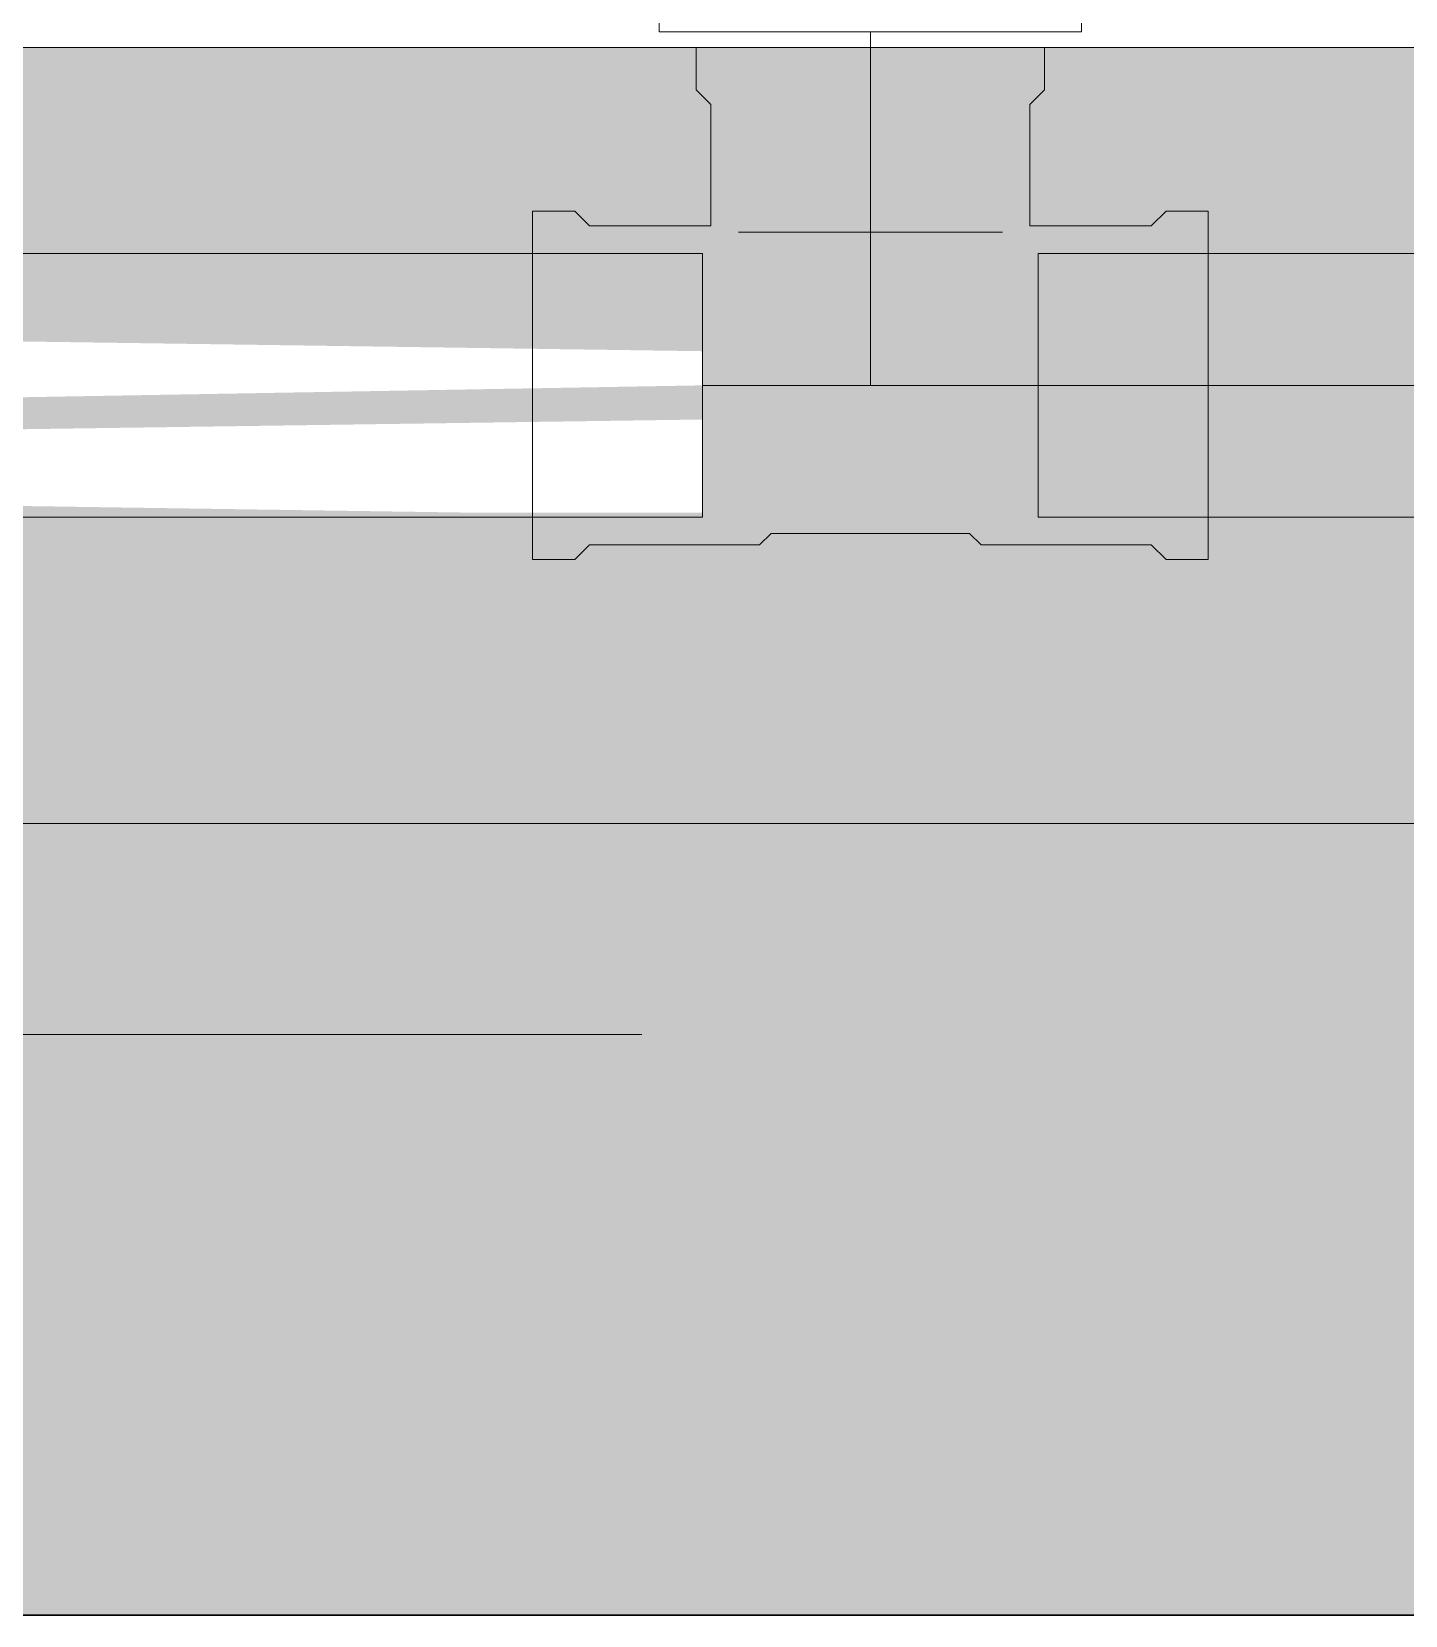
# Model space of a CAD drawing. Header units: metres. Extents: x 147 to 427, y -16 to 162.
# Drawn here: x 330.3622 to 330.4923, y 80.4457 to 80.5957 of the extents above; entities that cross this region are included whole.
import ezdxf

# ---------------------------------------------------------------- set-up
doc = ezdxf.new("R2010")
doc.units = ezdxf.units.M
doc.linetypes.add('IMPORT-Dashed _3_', pattern=[0.75, 0.5, -0.25])
doc.layers.add('1053_ARQ_BASE_MATADOURO_dwg', color=7, linetype='Continuous', lineweight=5, true_color=0x767676)
for name, color, linetype, lineweight in [('A-PAREDE', 7, 'Continuous', 30), ('A-WALL', 7, 'Continuous', 9), ('A_PROJEÇÃO', 7, 'IMPORT-Dashed _3_', 5), ('P-PIPE', 7, 'Continuous', 5), ('P-PIPE-CNTR', 7, 'Continuous', 5), ('P-SANR-FIXT', 7, 'Continuous', 5)]:
    doc.layers.add(name, color=color, linetype=linetype, lineweight=lineweight)

# ---------------------------------------------------------------- blocks, each defined once
blk = doc.blocks.new('UT_Bacia com caixa acoplada - UT_Bacia com caixa acoplada-3635844-TÉRREO 1_20 - Dependente 1')
at = {"layer": 'P-SANR-FIXT', "color": 9, "true_color": 0xc0c0c0}
blk.add_line((-0.1874999999999998, 0), (-0.2124999999999997, 0), dxfattribs=at)
blk.add_line((-0.1874999999999998, 0), (-0.2124999999999997, 0), dxfattribs=at)
blk = doc.blocks.new('Celite_Flexivel_Metais - 300mm Aço Inox - 1_2_-V154-TÉRREO 1_20 - Dependente 1')
at = {"layer": 'P-SANR-FIXT', "color": 254, "true_color": 0xe0e0e0}
for p, q in [((1.558736473228351e-15, 0.08748408371322187), (-0.01176862194964321, 0.08068946666260352)), ((0.0117686219496464, 0.08068946666260354), (1.55662149836644e-15, 0.08748408371322187)), ((0.01176862194964644, 0.06710023256136674), (0.01176862194964639, 0.08068946666260354)), ((0.0197840776590685, 0.08089484961208036), (0.02000000000034197, 0.08089484961208036)), ((1.64968039229052e-15, 0.06030561551074841), (0.01176862194964644, 0.06710023256136674)), ((0.01681363586796724, 0.0668948496121182), (0.01602661338432627, 0.0668948496121182))]:
    blk.add_line(p, q, dxfattribs=at)
at = {"layer": 'P-SANR-FIXT', "color": 254, "true_color": 0xe9e9e9}
for p, q in [((-0.01176862194964321, 0.08068946666260352), (1.558736473228351e-15, 0.08748408371322187)), ((0.004963885417450365, 0.08089484961208036), (0.005503279785352424, 0.08089484961208036)), ((0.009875594855692544, 0.08089484961208036), (0.01057343271678656, 0.08089484961208036)), ((0.01201320941209197, 0.08089484961208036), (0.01275284491078455, 0.08089484961208036)), ((0.01350407431140266, 0.08089484961208036), (0.01426569580774085, 0.08089484961208036)), ((0.01898451030159886, 0.08089484961208036), (0.0197840776590685, 0.08089484961208036)), ((-0.006551277765465056, 0.07636076924499594), (-0.006447426957678908, 0.0766207780082168)), ((0.01176862194964644, 0.06710023256136674), (1.64968039229052e-15, 0.06030561551074841)), ((2.579712068181834e-05, 0.0668948496121182), (1.165595544443931e-06, 0.0668948496121182)), ((0.01370866878788365, 0.0668948496121182), (0.01295451533470514, 0.0668948496121182)), ((0.01524594747169758, 0.0668948496121182), (0.01447288702898259, 0.0668948496121182))]:
    blk.add_line(p, q, dxfattribs=at)
at = {"layer": 'P-SANR-FIXT', "color": 7, "true_color": 0xefefef}
for p, q in [((0.01275284491078455, 0.08089484961208036), (0.01350407431140266, 0.08089484961208036)), ((0.01426569580774085, 0.08089484961208036), (0.01503649096726913, 0.08089484961208036)), ((0.01503649096726913, 0.08089484961208036), (0.01581522668244215, 0.08089484961208036)), ((0.01447288702898259, 0.0668948496121182), (0.01370866878788365, 0.0668948496121182)), ((0.01602661338432627, 0.0668948496121182), (0.01524594747169758, 0.0668948496121182)), ((0.01760575585453989, 0.0668948496121182), (0.01681363586796724, 0.0668948496121182)), ((0.01840170612088259, 0.0668948496121182), (0.01760575585453989, 0.0668948496121182))]:
    blk.add_line(p, q, dxfattribs=at)
at = {"layer": 'P-SANR-FIXT', "color": 9, "true_color": 0xc0c0c0}
for p, q in [((0.05699999999986576, 0.01700000000015207), (0.05699999999986576, 0.05389484961210383)), ((0.04999999999998714, 0.01700000000000825), (0.04070623476790167, 0.01700000000000825)), ((0.04070623476790171, 0.01700000000000825), (0.04999999999998721, 0.01700000000000825)), ((0.04070623476790167, 0.005000000000006864), (0.04070623476790167, 0.01700000000000825)), ((0.04070623476790171, 0.005000000000006864), (0.04070623476790171, 0.01700000000000825)), ((0.04299999999960387, 0.01700000000000825), (0.04999999999960391, 0.01700000000000825)), ((0.04299999999960387, 0.01700000000000825), (0.04999999999960376, 0.01700000000000825)), ((0.04299999999994179, 0.01700000000000825), (0.0499999999996038, 0.01700000000000825)), ((0.04299999999994179, 0.01700000000000825), (0.04999999999960397, 0.01700000000000825)), ((0.0499999999996038, 0.01700000000000825), (0.05699999999960387, 0.01700000000000825)), ((0.04999999999960395, 0.01700000000000825), (0.05699999999960387, 0.01700000000000825)), ((0.04999999999998721, 0.01700000000000825), (0.05929376523195679, 0.01700000000000825)), ((0.05929376523195675, 0.01700000000000825), (0.04999999999998714, 0.01700000000000825)), ((0.0499999999996038, 0.01700000000000825), (0.05699999999994179, 0.01700000000000825)), ((0.04999999999960397, 0.01700000000000825), (0.05699999999994179, 0.01700000000000825)), ((0.04999999999998721, 0.01700000000000825), (0.04999999999998721, 0.005000000000006864)), ((0.04999999999998714, 0.005000000000006864), (0.04999999999998714, 0.01700000000000825)), ((0.05929376523195679, 0.005000000000006864), (0.05929376523195679, 0.01700000000000825)), ((0.05929376523195675, 0.005000000000006864), (0.05929376523195675, 0.01700000000000825)), ((0.03000000000037435, 0.005000000000085492), (0.03000000000037435, 1.386069925501943e-13)), ((0.06999999999997679, 0.00499999999999954), (0.02999999999997682, 0.00499999999999954)), ((0.06999999999997679, 0.00499999999999954), (0.02999999999997682, 0.00499999999999954)), ((0.0399999999999768, 0.00499999999999954), (0.04070623476790172, 0.00499999999999954)), ((0.0399999999999768, 0.00499999999999954), (0.04070623476790166, 0.00499999999999954)), ((0.04215633058175974, 0.00499999999999954), (0.0407062347679017, 0.00499999999999954)), ((0.04070623476790169, 0.00499999999999954), (0.04215633058175616, 0.00499999999999954)), ((0.04070623476790171, 0.005000000000006864), (0.04215633058175618, 0.005000000000006864)), ((0.04070623476790172, 0.005000000000006864), (0.04215633058175976, 0.005000000000006864)), ((0.04215633058175978, 0.00499999999999954), (0.04854990418618205, 0.00499999999999954)), ((0.04215633058175611, 0.00499999999999954), (0.04854990418620449, 0.00499999999999954)), ((0.04854990418618199, 0.005000000000006864), (0.04215633058175974, 0.005000000000006864)), ((0.04215633058175614, 0.005000000000006864), (0.04854990418620455, 0.005000000000006864)), ((0.05699999999994179, 0.005000000000006864), (0.04299999999994179, 0.005000000000006864)), ((0.05699999999994179, 0.005000000000006864), (0.04299999999994179, 0.005000000000006864)), ((0.04999999999998721, 0.00499999999999954), (0.04854990418618198, 0.00499999999999954)), ((0.04854990418620456, 0.00499999999999954), (0.04999999999998715, 0.00499999999999954)), ((0.04854990418620462, 0.005000000000006864), (0.05145009581375259, 0.005000000000006864)), ((0.04854990418618212, 0.005000000000006864), (0.05145009581377538, 0.005000000000006864)), ((0.05145009581377526, 0.00499999999999954), (0.04999999999998721, 0.00499999999999954)), ((0.04999999999998715, 0.00499999999999954), (0.05145009581375256, 0.00499999999999954)), ((0.05145009581377532, 0.00499999999999954), (0.05784366941825875, 0.00499999999999954)), ((0.05145009581375247, 0.00499999999999954), (0.05784366941826214, 0.00499999999999954)), ((0.05784366941825871, 0.005000000000006864), (0.05145009581377526, 0.005000000000006864)), ((0.05145009581375254, 0.005000000000006864), (0.05784366941826218, 0.005000000000006864)), ((0.05929376523195679, 0.00499999999999954), (0.05784366941825872, 0.00499999999999954)), ((0.05784366941826219, 0.00499999999999954), (0.05929376523195675, 0.00499999999999954)), ((0.05784366941826222, 0.005000000000006864), (0.05929376523195679, 0.005000000000006864)), ((0.05784366941825874, 0.005000000000006864), (0.0592937652319568, 0.005000000000006864)), ((0.0592937652319568, 0.00499999999999954), (0.05999999999997681, 0.00499999999999954)), ((0.05929376523195673, 0.00499999999999954), (0.05999999999997681, 0.00499999999999954)), ((0.07000000000022664, 1.386069925501943e-13), (0.07000000000022664, 0.005000000000085492)), ((0.02999999999997682, 0), (0.06999999999997679, 0)), ((0.02999999999997682, 0), (0.06999999999997679, 0)), ((0.05999999999997681, 0), (0.0399999999999768, 0)), ((0.05999999999997681, 0), (0.0399999999999768, 0))]:
    blk.add_line(p, q, dxfattribs=at)
at = {"layer": 'P-SANR-FIXT', "color": 254, "true_color": 0xd3d3d3}
blk.add_line((0.04299999999990359, 0.04729894077884037), (0.04299999999990359, 0.03123196580658205), dxfattribs=at)
at = {"layer": 'P-SANR-FIXT', "color": 254, "true_color": 0xe9e9e9, "flags": 128}
for points in [[(-0.004460058009123532, 0.07929002176434043), (-0.004240741096250349, 0.07946406095235216), (-0.004014639902372438, 0.07962919059023389)], [(-0.004014639902372438, 0.07962919059023389), (-0.003782116140732979, 0.07978514650574034), (-0.003543541800343155, 0.07993167920281977), (-0.003299298549001833, 0.08006855426024759), (-0.003049777123702006, 0.08019555270732072), (-0.00279537670565187, 0.08031247137349365)], [(-0.00279537670565187, 0.08031247137349365), (-0.002536504281157977, 0.0804191232138277), (-0.002273573990865407, 0.0805153376082435)], [(-0.002273573990865407, 0.0805153376082435), (-0.002007006467077736, 0.08060096063416095), (-0.001737228161235908, 0.08067585531294244), (-0.001464670660862976, 0.08073990182916914), (-0.001189769999994314, 0.08079299772205722)], [(-0.001189769999994314, 0.08079299772205722), (-0.0009129659610141971, 0.08083505804942998), (-0.0006347013709480962, 0.08086601552389912), (-0.0003554213942898059, 0.08088582061993875), (-7.557281903682451e-05, 0.08089444165372298), (2.772139851003885e-13, 0.08089484961208036)], [(1.59978670282726e-05, 0.08089484961208036), (6.396587433191599e-05, 0.08089484961208036), (0.0001438272832583607, 0.08089484961208036), (0.0002554543326736166, 0.08089484961208036), (0.0003986684434075869, 0.08089484961208036), (0.0005732405032300449, 0.08089484961208036), (0.000778891234020557, 0.08089484961208036)], [(0.000778891234020557, 0.08089484961208036), (0.001015291638637427, 0.08089484961208036), (0.001282063526654019, 0.08089484961208036)], [(0.001282063526654019, 0.08089484961208036), (0.001578780120209922, 0.08089484961208036), (0.001904966735957351, 0.08089484961208036)], [(0.001904966735957351, 0.08089484961208036), (0.002260101544627469, 0.08089484961208036), (0.002643616406691945, 0.08089484961208036)], [(0.002643616406691945, 0.08089484961208036), (0.003054897780100146, 0.08089484961208036), (0.003493287702032467, 0.08089484961208036)], [(0.003493287702032467, 0.08089484961208036), (0.003958084842590688, 0.08089484961208036), (0.004448545625158295, 0.08089484961208036), (0.004963885417450365, 0.08089484961208036)], [(0.005503279785352424, 0.08089484961208036), (0.006065865813290657, 0.08089484961208036), (0.00665074348337148, 0.08089484961208036)], [(0.00665074348337148, 0.08089484961208036), (0.007256977116201233, 0.08089484961208036), (0.007883596867425877, 0.08089484961208036), (0.008529600278881845, 0.08089484961208036)], [(0.01581522668244215, 0.08089484961208036), (0.01660065714224511, 0.08089484961208036), (0.01739152582550087, 0.08089484961208036)], [(-0.006447426957678908, 0.0766207780082168), (-0.006333261642208891, 0.0768764258675772), (-0.006208964459271374, 0.07712730384089919), (-0.006074734257507226, 0.0773730105769435), (-0.0059307857767104, 0.07761315299757571), (-0.005777349304221207, 0.0778473469259332), (-0.00561467030484564, 0.07807521770163221)], [(-0.00561467030484564, 0.07807521770163221), (-0.005443009031092515, 0.07829640078024314), (-0.005262640103748709, 0.07851054231592498), (-0.005073852074851311, 0.07871729972791218)], [(-0.005073852074851311, 0.07871729972791218), (-0.004876946965156094, 0.07891634224835871), (-0.004672239780537712, 0.0791073514518168), (-0.004460058009123532, 0.07929002176434043)], [(-0.006999999999842476, 0.07389484961209929), (-0.006994400746389511, 0.07417477495143922), (-0.006977611943784723, 0.07445425246988234), (-0.006949660450736701, 0.0747328350630607), (-0.006910590983385919, 0.07501007705841657), (-0.006860466044615168, 0.07528553492764241), (-0.006799365823698099, 0.07555876799711096)], [(-0.006799365823698099, 0.07555876799711096), (-0.006727388067810535, 0.07582933915199884), (-0.006644647926236212, 0.07609681553639039), (-0.006551277765465056, 0.07636076924499594)], [(-0.006990971007562258, 0.07353942821760157), (-0.006999592041346478, 0.07381927679264663), (-0.006999999999842476, 0.07389484961209929)], [(-0.006940208436984176, 0.07298188365087717), (-0.006971165911522622, 0.07326014824080467), (-0.006990971007562258, 0.07353942821760157)], [(-0.004822450115397078, 0.06882099753690145), (-0.005021492635982213, 0.06901790264666598), (-0.005212501839578909, 0.06922260983121506), (-0.005395172152102532, 0.06943479160269854), (-0.005569211339975664, 0.06965410851564102), (-0.005734340977788088, 0.06988020970958823), (-0.005890296893363848, 0.07011273347095048), (-0.006036829590512571, 0.07035130781140961), (-0.006173704647940394, 0.07059555106282024), (-0.006300703095013523, 0.07084507248812007), (-0.006417621761186456, 0.0710994729062395), (-0.006524273601589812, 0.0713583453308027), (-0.006620487995867006, 0.07162127562102596), (-0.006706111021784454, 0.07188784314467503), (-0.006781005700565948, 0.07215762145058616), (-0.00684505221686195, 0.07243017895082049), (-0.00689814810961143, 0.07270507961182776), (-0.006940208436984176, 0.07298188365087717)], [(-0.003232454228522693, 0.0676858851526893), (-0.003478160964705603, 0.06782011535438415), (-0.003718303385268519, 0.06796406383497307), (-0.003952497313487402, 0.06811750030773947), (-0.004180368089255717, 0.06828017930690712), (-0.004401551167866637, 0.06845184058086816), (-0.004615692703548484, 0.06863220950807336), (-0.004822450115397078, 0.06882099753690145)], [(2.772139851003885e-13, 0.0668948496121182), (-0.0002799253389934165, 0.06690044886550187), (-0.0005594028575058473, 0.06691723766796805), (-0.0008379854506842094, 0.06694518916108537), (-0.00111522744604008, 0.06698425862843616), (-0.001390685315335213, 0.0670343835672069), (-0.001663918384803765, 0.06709548378819327), (-0.00193448953969164, 0.06716746154387293), (-0.002201965924083197, 0.06725020168551656), (-0.002465919632688747, 0.06734357184635702), (-0.002725928395978917, 0.06744742265400455), (-0.002981576255200707, 0.06756158796954387), (-0.003232454228522693, 0.0676858851526893)], [(0.001359218280880305, 0.0668948496121182), (0.001084320011259479, 0.0668948496121182), (0.0008396827944910911, 0.0668948496121182), (0.0006256979978141317, 0.0668948496121182), (0.0004427079515313381, 0.0668948496121182), (0.0002910054005413258, 0.0668948496121182), (0.0001708330364013818, 0.0668948496121182), (8.238310950509913e-05, 0.0668948496121182), (2.579712068181834e-05, 0.0668948496121182)], [(0.003616168634203496, 0.0668948496121182), (0.00317058030420485, 0.0668948496121182), (0.002751915455366907, 0.0668948496121182), (0.002360843862597176, 0.0668948496121182), (0.001997991156693752, 0.0668948496121182), (0.001663937824850291, 0.0668948496121182), (0.001359218280880305, 0.0668948496121182)], [(0.004585222422331936, 0.0668948496121182), (0.004087967599441254, 0.0668948496121182), (0.003616168634203496, 0.0668948496121182)], [(0.005652878182259883, 0.0668948496121182), (0.005107137600753049, 0.0668948496121182), (0.004585222422331936, 0.0668948496121182)], [(0.007424139519812161, 0.0668948496121182), (0.006812306560760772, 0.0668948496121182), (0.006221571098039204, 0.0668948496121182), (0.005652878182259883, 0.0668948496121182)], [(0.00937627604189729, 0.0668948496121182), (0.00870715053226486, 0.0668948496121182), (0.008056091172946617, 0.0668948496121182), (0.007424139519812161, 0.0668948496121182)], [(0.01148121069887748, 0.0668948496121182), (0.01076441648946529, 0.0668948496121182), (0.01006239724350562, 0.0668948496121182), (0.00937627604189729, 0.0668948496121182)], [(0.01295451533470514, 0.0668948496121182), (0.01221163315405429, 0.0668948496121182), (0.01148121069887748, 0.0668948496121182)], [(0.02000000000034197, 0.0668948496121182), (0.01920021331657299, 0.0668948496121182), (0.01840170612088259, 0.0668948496121182)]]:
    blk.add_lwpolyline(points, dxfattribs=at)
at = {"layer": 'P-SANR-FIXT', "color": 7, "true_color": 0xefefef, "flags": 128}
for points in [[(0.008529600278881845, 0.08089484961208036), (0.009193953882971983, 0.08089484961208036), (0.009875594855692544, 0.08089484961208036)], [(0.01057343271678656, 0.08089484961208036), (0.01128635107480586, 0.08089484961208036), (0.01201320941209197, 0.08089484961208036)], [(0.01739152582550087, 0.08089484961208036), (0.01818656751094859, 0.08089484961208036), (0.01898451030159886, 0.08089484961208036)]]:
    blk.add_lwpolyline(points, dxfattribs=at)
at = {"layer": 'P-SANR-FIXT', "color": 254, "true_color": 0xd3d3d3, "flags": 128}
for points in [[(0.03458911285818831, 0.08050199232179311), (0.03352144013581383, 0.0806642250132365), (0.03244813386043861, 0.08078363241460193), (0.03137091109313005, 0.08086002349946485), (0.03029149516040743, 0.08089327605831714), (0.02999999999981992, 0.08089484961208036)], [(0.04957057228979939, 0.07249572863008089), (0.04881108115230454, 0.07326346406644535), (0.04802149629746673, 0.07400021385127166), (0.0472030808932228, 0.07470479934235501), (0.04635714422912497, 0.07537609335304951), (0.04548503962379109, 0.0760130219562383), (0.04458816225833871, 0.076614566201882), (0.04366794694522833, 0.07717976374766077), (0.04272586583265438, 0.07770771039792762), (0.04176342604933525, 0.07819756155090418), (0.0407821672937218, 0.07864853354892057), (0.03978365937081253, 0.07905990493322461)]]:
    blk.add_lwpolyline(points, dxfattribs=at)
at = {"layer": 'P-SANR-FIXT', "color": 254, "true_color": 0xe0e0e0, "flags": 128}
blk.add_lwpolyline([(0.03978365937081253, 0.07905990493322461), (0.03876949967976325, 0.07943101759719194), (0.0377413106599146, 0.07976127783987777), (0.03670073719454449, 0.08005015731533623), (0.03564944397899854, 0.08029719387784572), (0.03458911285818831, 0.08050199232179311)], dxfattribs=at)
at = {"layer": 'P-SANR-FIXT', "color": 9, "true_color": 0xc0c0c0, "flags": 128}
blk.add_lwpolyline([(0.05699999999986576, 0.05389484961210383), (0.05697840287966174, 0.05497456163514344), (0.05691364607003052, 0.05605254634927696), (0.05680583316791744, 0.05712707920893663), (0.0566551366510128, 0.05819644119065725), (0.05646179760164668, 0.05925892154359336), (0.05622612532076855, 0.06031282052562129), (0.05594849683422908, 0.06135645212336276), (0.0556293562881765, 0.06238814674878395), (0.05526921423911154, 0.06340625391049871), (0.0548686468380467, 0.06440914485443973), (0.05442829490682925, 0.06539521516890764), (0.05394886291494441, 0.06636288735178042), (0.05343111785111578, 0.06731061333385369), (0.05287588799718797, 0.06823687695595564), (0.05228406160235063, 0.06914019639373764), (0.05165658546283267, 0.07001912652889351), (0.05099446340609611, 0.07087226126056959), (0.05029875468659884, 0.07169823575537213), (0.04957057228979939, 0.07249572863008089)], dxfattribs=at)
at = {"layer": 'P-SANR-FIXT', "color": 254, "true_color": 0xe0e0e0}
for radius, start, end in [(0.009999999999999988, 90.00000000000034, 180.0000000000002), (0.01000000000000001, 270.0000000000002, 90.00000000000044), (0.01, 254.9999999999996, 269.9999999999995)]:
    blk.add_arc((8.280120719819887e-16, 0.07389484961198516), radius, start, end, dxfattribs=at)
at = {"layer": 'P-SANR-FIXT', "color": 254, "true_color": 0xe9e9e9}
for centre, radius, start, end in [((8.280120719819887e-16, 0.07389484961198516), 0.00999999999999999, 89.99999999999997, 179.9999999999998), ((4.666692032806452e-15, 0.07389484961198517), 0.009999999999999995, 120.0000000000003, 135.0000000000003), ((4.666692032806452e-15, 0.07389484961198517), 0.01000000000000001, 119.9999999999998, 134.9999999999998), ((4.666692032806452e-15, 0.07389484961198517), 0.009999999999999993, 105.0000000000003, 120.0000000000003), ((4.666692032806452e-15, 0.07389484961198517), 0.01, 105, 119.9999999999998), ((-1.484759642289765e-14, 0.07389484961198103), 0.008647750831540187, 90.0000000000001, 120.0000000000001), ((4.666692032806452e-15, 0.07389484961198517), 0.009999999999999995, 90.0000000000004, 105.0000000000003), ((4.666692032806452e-15, 0.07389484961198517), 0.009999999999999986, 89.99999999999999, 104.9999999999999), ((-1.478294957875669e-14, 0.07389484961198103), 0.008647750831540185, 44.99999999999967, 104.9999999999997), ((4.666692032806452e-15, 0.07389484961198517), 0.01000000000000001, 75.00000000000011, 90.0000000000001), ((4.666692032806452e-15, 0.07389484961198517), 0.009999999999999998, 74.99999999999966, 89.99999999999966), ((8.280120719819887e-16, 0.07389484961198516), 0.009999999999999992, 60.00000000000001, 90.00000000000001), ((-1.484759642289765e-14, 0.07389484961198103), 0.00864775083154021, 60.00000000000009, 90.00000000000014), ((4.666692032806452e-15, 0.07389484961198517), 0.01000000000000001, 60.00000000000007, 75.00000000000007), ((4.666692032806452e-15, 0.07389484961198517), 0.009999999999999992, 44.99999999999964, 74.99999999999964), ((4.666692032806452e-15, 0.07389484961198517), 0.01000000000000001, 45.00000000000011, 60.00000000000009), ((8.280120719819887e-16, 0.07389484961198516), 0.01, 344.9999999999998, 60.00000000000011), ((-1.478294957875669e-14, 0.07389484961198103), 0.008647750831540199, 119.9999999999996, 164.9999999999996), ((-1.484759642289765e-14, 0.07389484961198103), 0.008647750831540187, 120.0000000000001, 150.0000000000001), ((-1.478294957875669e-14, 0.07389484961198103), 0.008647750831540195, 104.9999999999997, 119.9999999999996), ((-1.484759642289765e-14, 0.07389484961198103), 0.008647750831540199, 45.00000000000016, 60.00000000000016), ((4.666692032806452e-15, 0.07389484961198517), 0.009999999999999998, 135.0000000000003, 165.0000000000001), ((4.666692032806452e-15, 0.07389484961198517), 0.01000000000000001, 134.9999999999998, 149.9999999999998), ((-1.478294957875669e-14, 0.07389484961198103), 0.006999999999999994, 119.9999999999998, 149.9999999999998), ((-1.484759642289765e-14, 0.07389484961198103), 0.00700000000000001, 359.9999999999994, 134.9999999999994), ((1.607380895052302e-15, 0.07389484961198514), 0.007000000000000004, 120.0000000000002, 135.0000000000003), ((1.607380895052302e-15, 0.07389484961198514), 0.006999999999999995, 30.00000000000026, 120.0000000000003), ((-1.478294957875669e-14, 0.07389484961198103), 0.006999999999999996, 30.00000000000005, 119.9999999999998), ((-1.478294957875669e-14, 0.07389484961198103), 0.008647750831540213, 359.9999999999994, 44.99999999999971), ((-1.484759642289765e-14, 0.07389484961198103), 0.0086477508315402, 1.838949076714471e-13, 45.00000000000018), ((4.666692032806452e-15, 0.07389484961198517), 0.01000000000000001, 30.00000000000011, 45.00000000000012), ((4.666692032806452e-15, 0.07389484961198517), 0.009999999999999998, 14.99999999999966, 44.99999999999969), ((4.666692032806452e-15, 0.07389484961198517), 0.01000000000000001, 149.9999999999997, 164.9999999999996), ((-1.484759642289765e-14, 0.07389484961198103), 0.008647750831540188, 150.0000000000001, 165), ((1.607380895052302e-15, 0.07389484961198514), 0.007000000000000005, 135.0000000000002, 179.9999999999999), ((-1.484759642289765e-14, 0.07389484961198103), 0.007000000000000007, 134.9999999999994, 179.9999999999993), ((4.666692032806452e-15, 0.07389484961198517), 0.01000000000000001, 15.00000000000011, 30.00000000000009), ((-1.478294957875669e-14, 0.07389484961198103), 0.006999999999999997, 149.9999999999998, 164.9999999999997), ((1.607380895052302e-15, 0.07389484961198514), 0.006999999999999998, 15.00000000000031, 30.00000000000027), ((-1.478294957875669e-14, 0.07389484961198103), 0.007000000000000007, 15.00000000000025, 30.00000000000021), ((4.666692032806452e-15, 0.07389484961198517), 0.009999999999999993, 165.0000000000001, 180), ((4.666692032806452e-15, 0.07389484961198517), 0.01000000000000001, 164.9999999999997, 179.9999999999996), ((-1.478294957875669e-14, 0.07389484961198103), 0.008647750831540195, 164.9999999999996, 179.9999999999995), ((-1.484759642289765e-14, 0.07389484961198103), 0.00864775083154019, 165.0000000000001, 180), ((-1.478294957875669e-14, 0.07389484961198103), 0.006999999999999997, 164.9999999999997, 179.9999999999997), ((1.607380895052302e-15, 0.07389484961198514), 0.007000000000000003, 2.95791585376107e-13, 15.0000000000003), ((-1.478294957875669e-14, 0.07389484961198103), 0.007000000000000004, 2.271824772473942e-13, 15.00000000000021), ((4.666692032806452e-15, 0.07389484961198517), 0.01, 1.59027734073176e-13, 15.0000000000001), ((4.666692032806452e-15, 0.07389484961198517), 0.01, 359.9999999999993, 14.99999999999965), ((8.280120719819887e-16, 0.07389484961198516), 0.01000000000000001, 179.9999999999998, 209.9999999999997), ((-1.478294957875669e-14, 0.07389484961198103), 0.008647750831540192, 180.0000000000003, 195.0000000000003), ((-1.484759642289765e-14, 0.07389484961198103), 0.008647750831540197, 180.0000000000004, 195.0000000000003), ((1.607380895052302e-15, 0.07389484961198514), 0.007000000000000008, 180.0000000000004, 195.0000000000004), ((-1.478294957875669e-14, 0.07389484961198103), 0.007000000000000003, 180, 195), ((-1.484759642289765e-14, 0.07389484961198103), 0.007000000000000003, 179.9999999999999, 195), ((-1.484759642289765e-14, 0.07389484961198103), 0.007000000000000002, 284.9999999999995, 359.9999999999996), ((4.666692032806452e-15, 0.07389484961198517), 0.01, 299.9999999999998, 1.876527262063475e-13), ((-1.478294957875669e-14, 0.07389484961198103), 0.006999999999999991, 329.9999999999999, 2.671665932429354e-13), ((1.607380895052302e-15, 0.07389484961198514), 0.007000000000000004, 344.9999999999997, 0), ((-1.478294957875669e-14, 0.07389484961198103), 0.008647750831540199, 329.9999999999995, 359.9999999999994), ((-1.484759642289765e-14, 0.07389484961198103), 0.008647750831540187, 344.9999999999999, 2.289999370653732e-13), ((4.666692032806452e-15, 0.07389484961198517), 0.01000000000000001, 329.9999999999993, 359.9999999999994), ((1.607380895052302e-15, 0.07389484961198514), 0.006999999999999997, 195.0000000000001, 210), ((-1.478294957875669e-14, 0.07389484961198103), 0.007000000000000004, 195, 210), ((-1.484759642289765e-14, 0.07389484961198103), 0.006999999999999998, 194.9999999999996, 209.9999999999996), ((1.607380895052302e-15, 0.07389484961198514), 0.007000000000000005, 299.9999999999998, 344.9999999999997), ((8.280120719819887e-16, 0.07389484961198516), 0.01000000000000001, 314.9999999999998, 344.9999999999997), ((-1.484759642289765e-14, 0.07389484961198103), 0.00864775083154019, 329.9999999999999, 344.9999999999998), ((1.607380895052302e-15, 0.07389484961198514), 0.006999999999999994, 210, 225), ((-1.478294957875669e-14, 0.07389484961198103), 0.007000000000000007, 210, 225.0000000000001), ((-1.484759642289765e-14, 0.07389484961198103), 0.006999999999999995, 209.9999999999996, 284.9999999999996), ((-1.478294957875669e-14, 0.07389484961198103), 0.006999999999999995, 299.9999999999999, 329.9999999999999), ((-1.484759642289765e-14, 0.07389484961198103), 0.008647750831540187, 300.0000000000001, 329.9999999999999), ((-1.478294957875669e-14, 0.07389484961198103), 0.0086477508315402, 314.9999999999995, 329.9999999999995), ((8.280120719819887e-16, 0.07389484961198516), 0.01000000000000001, 209.9999999999997, 224.9999999999997), ((1.607380895052302e-15, 0.07389484961198514), 0.006999999999999995, 225, 254.9999999999999), ((-1.478294957875669e-14, 0.07389484961198103), 0.007000000000000004, 225, 240), ((-1.478294957875669e-14, 0.07389484961198103), 0.006999999999999997, 240, 285), ((1.607380895052302e-15, 0.07389484961198514), 0.006999999999999996, 269.9999999999998, 299.9999999999998), ((-1.478294957875669e-14, 0.07389484961198103), 0.006999999999999993, 285, 299.9999999999999), ((4.666692032806452e-15, 0.07389484961198517), 0.01000000000000001, 284.9999999999994, 329.9999999999993), ((-1.478294957875669e-14, 0.07389484961198103), 0.0086477508315402, 299.9999999999995, 314.9999999999995), ((-1.478294957875669e-14, 0.07389484961198103), 0.008647750831540187, 239.9999999999997, 254.9999999999997), ((-1.484759642289765e-14, 0.07389484961198103), 0.008647750831540187, 240.0000000000001, 285.0000000000001), ((1.607380895052302e-15, 0.07389484961198514), 0.006999999999999998, 254.9999999999999, 269.9999999999998), ((8.280120719819887e-16, 0.07389484961198516), 0.009999999999999988, 269.9999999999998, 314.9999999999998), ((-1.478294957875669e-14, 0.07389484961198103), 0.008647750831540197, 284.9999999999997, 299.9999999999995), ((-1.484759642289765e-14, 0.07389484961198103), 0.008647750831540185, 285.0000000000001, 300.0000000000001), ((8.280120719819887e-16, 0.07389484961198516), 0.01000000000000001, 239.9999999999996, 254.9999999999996), ((-1.478294957875669e-14, 0.07389484961198103), 0.008647750831540188, 254.9999999999997, 284.9999999999997), ((4.666692032806452e-15, 0.07389484961198517), 0.009999999999999992, 269.9999999999998, 299.9999999999998), ((4.666692032806452e-15, 0.07389484961198517), 0.01000000000000002, 254.9999999999992, 269.9999999999992), ((4.666692032806452e-15, 0.07389484961198517), 0.009999999999999998, 254.9999999999988, 269.9999999999987), ((8.280120719819887e-16, 0.07389484961198516), 0.009999999999999995, 254.9999999999992, 269.9999999999991), ((4.666692032806452e-15, 0.07389484961198517), 0.009999999999999993, 269.9999999999994, 284.9999999999994)]:
    blk.add_arc(centre, radius, start, end, dxfattribs=at)
at = {"layer": 'P-SANR-FIXT', "color": 7, "true_color": 0xf3f3f3}
for centre, radius, start, end in [((4.666692032806452e-15, 0.07389484961198517), 0.01, 180, 194.9999999999995), ((4.666692032806452e-15, 0.07389484961198517), 0.01000000000000002, 179.9999999999995, 194.9999999999994), ((8.280120719819887e-16, 0.07389484961198516), 0.01000000000000001, 179.9999999999997, 194.9999999999996), ((-1.478294957875669e-14, 0.07389484961198103), 0.008647750831540187, 194.9999999999999, 224.9999999999999), ((-1.484759642289765e-14, 0.07389484961198103), 0.0086477508315402, 195.0000000000003, 210.0000000000002), ((-1.484759642289765e-14, 0.07389484961198103), 0.0086477508315402, 210.0000000000003, 225.0000000000002), ((-1.478294957875669e-14, 0.07389484961198103), 0.008647750831540185, 224.9999999999998, 239.9999999999997), ((-1.484759642289765e-14, 0.07389484961198103), 0.008647750831540199, 225.0000000000002, 240.0000000000002), ((4.666692032806452e-15, 0.07389484961198517), 0.01000000000000001, 224.9999999999994, 239.9999999999993), ((4.666692032806452e-15, 0.07389484961198517), 0.009999999999999992, 224.9999999999989, 254.9999999999988), ((8.280120719819887e-16, 0.07389484961198516), 0.009999999999999992, 224.9999999999992, 239.9999999999992), ((4.666692032806452e-15, 0.07389484961198517), 0.01, 239.9999999999993, 254.9999999999992), ((8.280120719819887e-16, 0.07389484961198516), 0.009999999999999993, 239.9999999999992, 254.9999999999992)]:
    blk.add_arc(centre, radius, start, end, dxfattribs=at)
at = {"layer": 'P-SANR-FIXT', "color": 7, "true_color": 0xefefef}
for centre, radius, start, end in [((4.666692032806452e-15, 0.07389484961198517), 0.01000000000000001, 194.9999999999996, 209.9999999999995), ((4.666692032806452e-15, 0.07389484961198517), 0.009999999999999997, 194.9999999999991, 209.9999999999991), ((8.280120719819887e-16, 0.07389484961198516), 0.009999999999999997, 194.9999999999993, 224.9999999999992), ((4.666692032806452e-15, 0.07389484961198517), 0.01000000000000001, 209.9999999999995, 224.9999999999994), ((4.666692032806452e-15, 0.07389484961198517), 0.009999999999999995, 209.999999999999, 224.9999999999989), ((8.280120719819887e-16, 0.07389484961198516), 0.01000000000000001, 224.9999999999997, 239.9999999999996)]:
    blk.add_arc(centre, radius, start, end, dxfattribs=at)
blk = doc.blocks.new('1053_ARQ_BASE_MATADOURO_dwg_arq geral tgov-4039641-TÉRREO 1_20 - Dependente 1')
at = {"layer": 'A-PAREDE', "color": 253, "true_color": 0xaaaaaa}
blk.add_line((36.49822966556531, -2.74033772572875), (31.19822966563515, -2.74033772572875), dxfattribs=at)
at = {"layer": 'A_PROJEÇÃO', "color": 253, "true_color": 0xaaaaaa, "flags": 128}
blk.add_lwpolyline([(31.62822966568638, -2.665337722748518), (31.62822966568638, -2.685337724164129), (31.6582296655979, -2.685337724164129), (31.6582296655979, -2.665337722748518), (32.0682296656305, -2.665337722748518), (32.0682296656305, -2.685337724164129), (31.6582296655979, -2.685337724164129), (31.6582296655979, -2.665337722748518)], close=True, dxfattribs=at)
blk = doc.blocks.new('1053_ARQ_BASE_MATADOURO_dwg-3625622-TÉRREO 1_20 - Dependente 1')
blk.add_blockref('1053_ARQ_BASE_MATADOURO_dwg_arq geral tgov-4039641-TÉRREO 1_20 - Dependente 1', (130.2097949645677, 83.1860339743535))

msp = doc.modelspace()

# ---------------------------------------------------------------- hatches: boundary and pattern name
at = {"layer": 'A-WALL', "true_color": 0xffd4aa, "transparency": 33554483}
h = msp.add_hatch(color=41, dxfattribs=at)
h.paths.add_polyline_path([(335.1499792422201, 80.44569625048734), (335.2999792421271, 80.44569625048734), (335.2999792421271, 80.59419625048731), (322.6014792421969, 80.59419625048739), (322.6014792421969, 80.4456962504874), (335.0999792393796, 80.44569625048734)])
h.paths.add_polyline_path([(324.0554573069867, 80.54612217728686), (323.5652031512328, 80.55496101205169), (323.5652031512328, 80.57027032294408), (324.252989242942, 80.55976566216547), (324.2479084351334, 80.54612217728686), (324.155883233786, 80.54612217728686)])
h.paths.add_polyline_path([(326.9004503113352, 80.54612217728679), (326.2165553499804, 80.55496101205162), (326.2165553499804, 80.57027032294401), (326.9036999203622, 80.5614314881792), (326.9036999203622, 80.54612217728679)])
h.paths.add_polyline_path([(322.9484380627783, 80.54612217728686), (322.7462585642645, 80.55496101205162), (322.749979242197, 80.57027032294408), (323.4334031346464, 80.56143148817927), (323.4334031346464, 80.54612217728686), (322.9588612678809, 80.54612217728686)])
h.paths.add_polyline_path([(325.6091654646369, 80.54612217728679), (325.3969692416654, 80.55496101205162), (325.3969692416848, 80.57027032294401), (326.0847553333939, 80.5614314881792), (326.0847553333939, 80.54612217728679)])
h.paths.add_polyline_path([(327.4969692421504, 80.55012217803097), (327.5077397543323, 80.5742703236882), (328.4920372139725, 80.56543148892338), (328.4920372139725, 80.55012217803097), (327.4992093662696, 80.55012217803097)])
h.paths.add_polyline_path([(330.4048684020328, 80.55012217803097), (329.8069692422202, 80.55896101279579), (329.8069692422202, 80.5742703236882), (330.4257146088469, 80.56543148892338), (330.4257146088469, 80.55012217803097)])
h.paths.add_polyline_path([(330.6799792421317, 80.55012217803097), (330.557514608847, 80.55896101279579), (330.557514608847, 80.5742703236882), (331.3261212684276, 80.56543148892338), (331.3261212684276, 80.55012217803097), (330.6999792421502, 80.55012217803097)])
h.paths.add_polyline_path([(329.0193186672229, 80.55012217803097), (328.6238372139724, 80.55896101279579), (328.6238372139724, 80.5742703236882), (329.3940792411861, 80.56543148892338), (329.3940792411861, 80.55012217803097), (329.0339609391323, 80.55012217803097)])
h.paths.add_polyline_path([(331.952989242197, 80.55012217803097), (331.4579212684276, 80.55896101279579), (331.4579212684276, 80.5742703236882), (331.952989242197, 80.56543148892338), (331.952989242197, 80.55137093331231)])
at = {"layer": 'P-PIPE', "true_color": 0x00ffff}
for points in [[(330.0928829737508, 80.56219625085956), (330.4257146088469, 80.57302156840686), (330.4201941562152, 80.5742703236882), (329.8069692422202, 80.56543148892338), (329.8069692422202, 80.56219625085956), (330.0847358607953, 80.56219625085956)], [(329.8069692422202, 80.55012217803097), (330.4257146088469, 80.55896101279579), (330.4257146088469, 80.56219625085956), (329.8069692422202, 80.55137093331224)]]:
    msp.add_hatch(color=4, dxfattribs=at).paths.add_polyline_path(points)

# ---------------------------------------------------------------- linework, layer by layer
at = {"layer": 'A-WALL', "color": 253, "true_color": 0xaaaaaa}
msp.add_line((332.4014792421267, 80.59419625048716), (329.7989503113351, 80.59419625048717), dxfattribs=at)
at = {"layer": 'A-WALL', "color": 253, "true_color": 0xbbb2aa}
msp.add_line((322.5999792421966, 80.44569625048726), (335.2999792421268, 80.44569625048713), dxfattribs=at)
at = {"layer": 'P-PIPE'}
for p, q in [((330.4541146088466, 80.5956962378212), (330.4291146088466, 80.5956962378212)), ((330.4251146088469, 80.59419625085961), (330.4251146088469, 80.59019625085962)), ((330.4581146088466, 80.59419625085947), (330.4251146088466, 80.59419625085947)), ((330.4581146088466, 80.59419625085947), (330.4251146088466, 80.59419625085947)), ((330.4291146088466, 80.59419625085947), (330.4541146088466, 80.59419625085947)), ((330.4291146088466, 80.59419625085947), (330.4541146088466, 80.59419625085947)), ((330.4581146088469, 80.59019625085962), (330.4581146088469, 80.59419625085961)), ((330.4251146088469, 80.59019625085962), (330.4265146088468, 80.58879625085963)), ((330.4567146088468, 80.58879625085963), (330.4581146088469, 80.59019625085962)), ((330.4265146088468, 80.58879625085963), (330.4265146088468, 80.57729625085958)), ((330.4567146088468, 80.57729625085958), (330.4567146088468, 80.58879625085963)), ((330.4136146088469, 80.57869625085955), (330.4096146088468, 80.57869625085955)), ((330.4096146088466, 80.57869625085948), (330.4096146088466, 80.57386351274907)), ((330.4096146088466, 80.57869625085948), (330.4096146088466, 80.54569625085948)), ((330.4150146088468, 80.57729625085958), (330.4136146088469, 80.57869625085955)), ((330.4696146088469, 80.57869625085955), (330.4682146088468, 80.57729625085958)), ((330.473614608847, 80.57869625085955), (330.4696146088469, 80.57869625085955)), ((330.4736146088466, 80.54569625085948), (330.4736146088466, 80.57869625085948)), ((330.4736146088466, 80.54569625085948), (330.4736146088466, 80.57869625085948)), ((330.4265146088468, 80.57729625085958), (330.4150146088468, 80.57729625085958)), ((330.4682146088468, 80.57729625085958), (330.4567146088468, 80.57729625085958)), ((330.4291146088466, 80.57669625085948), (330.4541146088466, 80.57669625085948)), ((330.4541146088466, 80.57669625085948), (330.4291146088466, 80.57669625085948)), ((330.4541146088466, 80.57669625085948), (330.4291146088466, 80.57669625085948)), ((330.4257146088469, 80.57469625085956), (329.8069692422202, 80.57469625085956)), ((330.4096146088466, 80.5742703236881), (330.4096146088466, 80.57469625085949)), ((330.4096146088466, 80.54969625085947), (330.4096146088466, 80.57469625085949)), ((330.4257146088466, 80.57469625085949), (330.4257146088466, 80.54969625085947)), ((330.4257146088466, 80.57469625085949), (330.4257146088466, 80.5742703236881)), ((330.4257146088466, 80.54969625085947), (330.4257146088466, 80.57469625085949)), ((330.4575146088466, 80.54969625085947), (330.4575146088466, 80.57469625085949)), ((330.4575146088466, 80.54969625085947), (330.4575146088466, 80.57469625085949)), ((330.5257146088469, 80.57469625085956), (330.4575146088469, 80.57469625085956)), ((330.4575146088466, 80.57469625085949), (330.4575146088466, 80.54969625085947)), ((330.4736146088466, 80.57469625085949), (330.4736146088466, 80.54969625085947)), ((330.4736146088466, 80.57469625085949), (330.4736146088466, 80.54969625085947)), ((330.4096146088466, 80.5505289889699), (330.4096146088466, 80.54569625085948)), ((330.4096146088466, 80.54969625085947), (330.4096146088466, 80.55012217803088)), ((330.4257146088466, 80.55012217803088), (330.4257146088466, 80.54969625085947)), ((329.8069692422202, 80.54969625085961), (330.4257146088469, 80.54969625085961)), ((330.4575146088469, 80.54969625085961), (330.5257146088469, 80.54969625085961)), ((330.4136146088469, 80.54569625085955), (330.4150146088468, 80.54709625085952)), ((330.4150146088468, 80.54709625085952), (330.4311146088469, 80.54709625085952)), ((330.4311146088469, 80.54709625085952), (330.4322146088469, 80.5481562508596)), ((330.4322146088469, 80.5481562508596), (330.4416146088468, 80.5481562508596)), ((330.4416146088468, 80.5481562508596), (330.4510146088469, 80.5481562508596)), ((330.4510146088469, 80.5481562508596), (330.4521146088468, 80.54709625085952)), ((330.4521146088468, 80.54709625085952), (330.4682146088468, 80.54709625085952)), ((330.4682146088468, 80.54709625085952), (330.4696146088469, 80.54569625085955)), ((330.4096146088468, 80.54569625085955), (330.4136146088469, 80.54569625085955)), ((330.4696146088469, 80.54569625085955), (330.473614608847, 80.54569625085955))]:
    msp.add_line(p, q, dxfattribs=at)
at = {"layer": 'P-PIPE-CNTR'}
for p, q in [((330.4416146088466, 80.5956962378212), (330.4416146088466, 80.57669625085948)), ((330.4416146088466, 80.57669625085948), (330.4416146088466, 80.56219625085949)), ((330.4575146088466, 80.56219625085949), (330.4257146088466, 80.56219625085949)), ((330.4575146088466, 80.56219625085949), (330.5257146088466, 80.56219625085949)), ((330.4575146088466, 80.56219625085949), (330.5257146088466, 80.56219625085949))]:
    msp.add_line(p, q, dxfattribs=at)

# ---------------------------------------------------------------- block references
at = {"layer": '1053_ARQ_BASE_MATADOURO_dwg', "color": 253, "true_color": 0xaaaaaa}
msp.add_blockref('1053_ARQ_BASE_MATADOURO_dwg-3625622-TÉRREO 1_20 - Dependente 1', (168.3919546120403, 0), dxfattribs=at)
at = {"layer": 'P-SANR-FIXT', "color": 9, "true_color": 0xc0c0c0, "rotation": 180}
msp.add_blockref('UT_Bacia com caixa acoplada - UT_Bacia com caixa acoplada-3635844-TÉRREO 1_20 - Dependente 1', (330.2416146088466, 80.5956962378212), dxfattribs=at)
at = {"layer": 'P-SANR-FIXT', "color": 254, "true_color": 0xe9e9e9}
msp.add_blockref('Celite_Flexivel_Metais - 300mm Aço Inox - 1_2_-V154-TÉRREO 1_20 - Dependente 1', (330.3916146088466, 80.5956962378212), dxfattribs=at)

doc.saveas('drawing.dxf')
